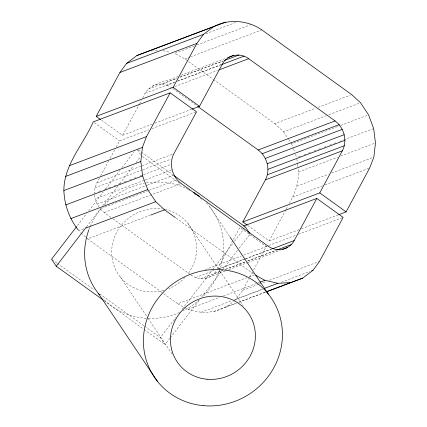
<?xml version="1.0" encoding="UTF-8"?>
<svg xmlns="http://www.w3.org/2000/svg" width="427" height="427" viewBox="0 0 427 427"><rect width="100%" height="100%" fill="white"/><g stroke="black" fill="none" stroke-linecap="round" stroke-linejoin="round"><path stroke-width="0.32" stroke-dasharray="2.13 1.6" d="M99.422 178.128L96.902 182.788L95.007 187.768L94.394 193.234L96.256 192.529M289.26 203.482C295.436 193.052 299.412 180.909 298.11 168.713M217.562 269.01L239.857 227.468L266.208 246.443L268.071 245.738M234.007 300.896L236.062 299.332L242.653 290.339L249.56 277.465M249.875 276.877L252.389 272.196M253.643 269.853L266.208 246.443M247.66 225.429L269.17 240.919L285.807 209.919M286.122 209.331L288.006 205.825M100.681 175.796L108.554 161.241M110.129 158.326L114.852 149.589M116.112 147.262L119.576 140.857L148.74 129.851M101.583 120.243L122.554 135.343L139.319 104.343M139.634 103.756L141.534 100.244M142.799 97.906C147.913 82.769 166.055 82.128 178.417 76.203M190.922 274.993C198.774 281.019 211.466 279.504 216.505 270.611M77.458 225.52L86.777 213.415M88.8 210.783L103.387 191.83M105.41 189.198L119.992 170.245M122.021 167.614L134.174 151.82M86.617 226.732L100.793 208.307M102.822 205.67L117.809 186.193M119.838 183.562L133.608 165.66M136.037 162.506L140.494 156.714M169.919 338.259L165.057 344.578L160.355 337.576L175.753 317.571M182.233 309.148L212.614 269.667M213.02 269.138L232.87 243.342M234.492 241.239L244.212 228.605M244.618 228.077L245.429 227.025M170.325 337.736L199.494 299.829M201.517 297.197L222.179 270.35M222.584 269.821L237.572 250.345M239.195 248.236L249.726 234.551M184.565 307.488C200.055 315.569 220.626 313.381 233.494 301.286M205.803 33.76L235.587 22.519M194.536 45.897L174.675 53.391L184.902 58.931L212.886 79.086M197.018 44.963L251.001 24.59M184.902 58.931L189.866 57.058M190.485 56.823L261.847 29.901M180.899 75.264L225.888 58.323M148.372 89.078L176.917 78.306M180.018 77.132L222.835 60.976M152.354 86.035L157.013 84.311L162.02 84.023L176.911 78.403M180.013 77.234L222.83 61.077M145.329 93.225L175.113 81.989M177.595 81.05L221.031 64.658M162.02 84.023L167.037 85.192L174.483 82.379M177.589 81.21L221.026 64.819M174.83 86.564L217.647 70.407M122.554 135.343L152.343 124.102M154.825 123.168L191.435 109.355M151.841 128.682L196.521 111.821M96.902 182.788L141.583 165.927M142.202 165.692L173.848 153.752M95.007 187.768L142.17 169.973M142.789 169.738L170.715 159.202M213.425 79.475L274.78 123.654L315.734 108.202M318.216 107.268L350.487 95.088M98.738 191.595L101.84 190.421M104.321 189.487L106.184 188.782M108.666 187.848L111.767 186.674M114.249 185.74L116.112 185.035M118.594 184.101L121.695 182.932M124.177 181.993L127.283 180.824M129.765 179.884L131.628 179.185M134.11 178.246L137.211 177.077M139.693 176.137L142.794 174.969M143.413 174.734L171.339 164.198M99.155 207.26L97.078 204.133L95.098 198.817L144.742 180.082M145.361 179.847L172.044 169.781M274.78 123.654L283.592 131.82L326.404 115.664M328.886 114.724L360.537 102.784M97.078 204.133L146.717 185.403M147.336 185.169L174.024 175.097M148.591 190.559L100.19 208.824L104.231 212.566L112.306 218.384M149.21 190.325L177.136 179.788M104.231 212.566L181.176 183.535M288.695 139.506L291.614 143.899L340.015 125.639M340.634 125.405L367.935 115.103M83.761 228.845L78.798 230.719L80.751 232.534M298.569 156.896L301.67 155.727M304.152 154.793L306.015 154.088M308.497 153.149L311.598 151.98M314.08 151.046L315.943 150.341M318.425 149.407L321.526 148.233M324.008 147.299L327.114 146.125M329.596 145.191L331.453 144.486M333.935 143.552L337.042 142.378M339.524 141.444L341.386 140.739M343.868 139.805L373.652 128.564M86.137 237.519L87.604 238.88L150.277 215.229M298.521 171.98L337.613 157.227M340.719 156.058L374.847 143.178M296.925 186.161L328.571 174.221M331.678 173.047L372.632 157.595M292.714 197.05L322.497 185.809M324.979 184.875L369.659 168.014M269.17 240.919L298.953 229.683M301.435 228.744L338.051 214.93M268.69 245.504L295.991 235.202M298.473 234.268L343.153 217.407M205.195 269.608L241.186 256.029M243.668 255.09L267.868 245.957M195.609 277.534L214.226 270.51M217.951 269.106L244.634 259.04M245.253 258.805L272.554 248.498M219.11 268.893L245.173 259.061M245.792 258.826L271.855 248.989M200.631 278.703L222.35 270.505M225.451 269.336L245.306 261.842M247.788 260.908L276.958 249.902M214.279 273.648L222.344 270.606M225.445 269.437L245.306 261.943M247.788 261.009L276.333 250.238M205.638 278.415L225.184 271.07M228.909 269.667L247.527 262.642M248.146 262.408L280.411 250.233M163.712 293.685L177.749 303.794L246.625 277.801M249.106 276.867L254.695 274.758L175.887 218.01M187.971 309.335L219.622 297.395M223.342 295.991L257.47 283.112M258.089 282.877L259.333 282.407M242.653 290.339L258.783 284.249M259.408 284.019L266.229 281.441M269.336 280.272L319.599 261.303M200.903 312.34L231.93 300.635M234.412 299.695L262.338 289.159M236.062 299.332L262.744 289.26M281.361 282.236L309.901 271.465M213.804 311.598L236.142 303.17M238.624 302.236L265.306 292.164M225.798 307.162L236.344 303.181M238.826 302.247L265.509 292.175M151.425 50.978L158.518 50.567M163.039 50.685L170.149 52.34M167.037 85.192L171.729 87.732M177.749 303.794L183.994 307.178M172.807 88.512L197.114 106.013M138.231 149.829L140.937 151.777M141.476 152.167L172.876 174.782M142.388 156.437L177.579 181.779M178.123 182.169L179.746 183.338M188.408 189.577L190.031 190.746M194.365 193.869L195.988 195.038M200.322 198.155L201.944 199.324M94.303 122.656L119.576 140.857M112.845 218.773L190.383 274.604M87.604 238.88L163.173 293.301M52.073 259.605L56.946 263.112M57.49 263.502L94.303 290.013M99.721 293.915L144.112 325.881M144.657 326.271L160.355 337.576M104.423 300.912L143.403 328.982M143.942 329.372L165.057 344.578M81.242 232.987L85.646 237.065M209.678 206.711L229.763 236.617M188.072 223.647L219.318 270.163M219.691 270.718L243.128 305.604M137.329 149.738L140.942 155.124M120.217 276.851L147.742 317.827M148.116 318.382L172.289 354.378M283.592 131.82L288.332 138.956M291.614 143.899L293.232 148.26M293.466 148.884L294.625 151.996M295.548 154.489L296.706 157.6M296.872 158.908L297.448 163.482M297.534 164.139L298.025 168.057M94.629 195.091L95.098 198.817M165.19 209.545A43.127 40.997 -33.9 0 1 187.608 274.342M185.056 277.374A43.127 40.997 -33.9 0 1 168.836 288.631M163.808 290.333A43.127 40.997 -33.9 0 1 111.682 253.11A43.127 40.997 -33.9 0 1 161.993 208.979M206.278 202.788A70.583 67.098 -33.9 0 1 202.857 296.61M199.494 299.797A70.583 67.098 -33.9 0 1 183.135 310.835M179.57 312.484A70.583 67.098 -33.9 0 1 147.011 318.339M146.37 318.302A70.583 67.098 -33.9 0 1 102.912 298.654M89.195 228.941A70.583 67.098 -33.9 0 1 89.91 227.148M90.161 226.55A70.583 67.098 -33.9 0 1 101.85 207.768M104.508 204.832A70.583 67.098 -33.9 0 1 144.417 183.242M146.333 182.911A70.583 67.098 -33.9 0 1 187.976 189.177"/><path stroke-width="0.64" d="M78.429 230.169C69.398 218.896 64.429 204.96 63.863 190.554C63.911 164.587 83.361 144.55 93.225 121.882L170.17 92.846L196.521 111.821L173.848 153.752C168.649 163.792 172.182 176.895 181.176 183.535L267.868 245.957C276.146 252.373 289.335 250.083 294.192 240.561L316.802 198.432L343.153 217.407L319.599 261.303L313.007 270.296L302.743 278.126L266.752 291.71M175.342 217.621L164.55 209.849L155.743 201.683L147.715 189.599L142.623 175.903L140.809 161.523L142.394 147.438L146.52 136.587L170.17 92.846M247.121 225.045L242.819 221.944L265.413 179.847C270.718 169.807 267.179 156.624 258.154 149.968L197.658 106.403M242.819 221.944L319.764 192.913L342.358 150.811C347.663 140.771 344.119 127.593 335.099 120.937L248.674 58.696C240.353 52.249 227.116 54.619 222.275 64.194L199.5 106.307L192.054 109.12M338.67 214.696L346.116 211.888L369.659 168.014L373.871 157.125L375.466 142.944L373.652 128.564L368.56 114.868L360.537 102.784L351.725 94.623L261.847 29.901C247.841 20.229 228.979 18.607 213.799 26.527L136.853 55.563L126.589 63.393L119.955 72.446L96.208 116.368L100.51 119.469M96.208 116.368L173.148 87.332L196.9 43.41L203.535 34.363L213.799 26.527M76.646 226.577L51.534 259.216L56.236 266.213L103.339 300.133M56.236 266.213L86.211 227.255M225.787 22.092L136.853 55.563M126.589 63.393L203.535 34.363M119.955 72.446L196.9 43.41M227.751 57.618L233.953 55.28M224.693 60.378L238.965 54.992M221.645 64.584L243.982 56.156M218.886 69.937L248.674 58.696M69.574 165.617L146.52 136.587M65.448 176.474L142.394 147.438M63.863 190.554L140.809 161.523M65.678 204.939L142.623 175.903M70.775 218.635L147.715 189.599M258.154 149.968L335.099 120.937M262.194 153.715L339.139 124.679M265.311 158.401L342.257 129.37M86.243 227.906L155.743 201.683M267.286 163.722L344.231 134.686M267.991 169.305L344.936 140.269M150.896 215L164.55 209.849M267.377 174.771L344.322 145.735M265.413 179.847L342.358 150.811M243.582 226.064L316.802 198.432M272.474 248.76L294.192 240.561M276.952 250.003L291.225 244.618M282.274 249.528L287.238 247.655M259.952 282.172L264.916 280.304L277.849 283.309L290.75 282.567L302.743 278.126M264.196 288.46L277.849 283.309M311.763 270.766L313.007 270.296M265.93 291.935L290.75 282.567M255.832 275.372L264.916 280.304M173.148 87.332L199.5 106.307M319.764 192.913L346.116 211.888M173.96 175.561L245.429 227.025L249.768 233.484M230.137 237.166L268.45 294.208M98.616 293.787L157.387 381.279M99.427 294.785A70.583 67.098 -33.9 0 1 88.965 229.55M193.719 192.417A70.583 67.098 -33.9 0 1 199.548 196.569M206.994 379.235A43.127 40.997 -33.9 0 0 252.304 320.351A43.127 40.997 -33.9 0 0 179.452 313.648A43.127 40.997 -33.9 0 0 206.994 379.235M203.22 405.65A70.583 67.098 -33.9 0 0 277.379 309.276A70.583 67.098 -33.9 0 0 158.145 298.302A70.583 67.098 -33.9 0 0 203.22 405.65"/></g></svg>
